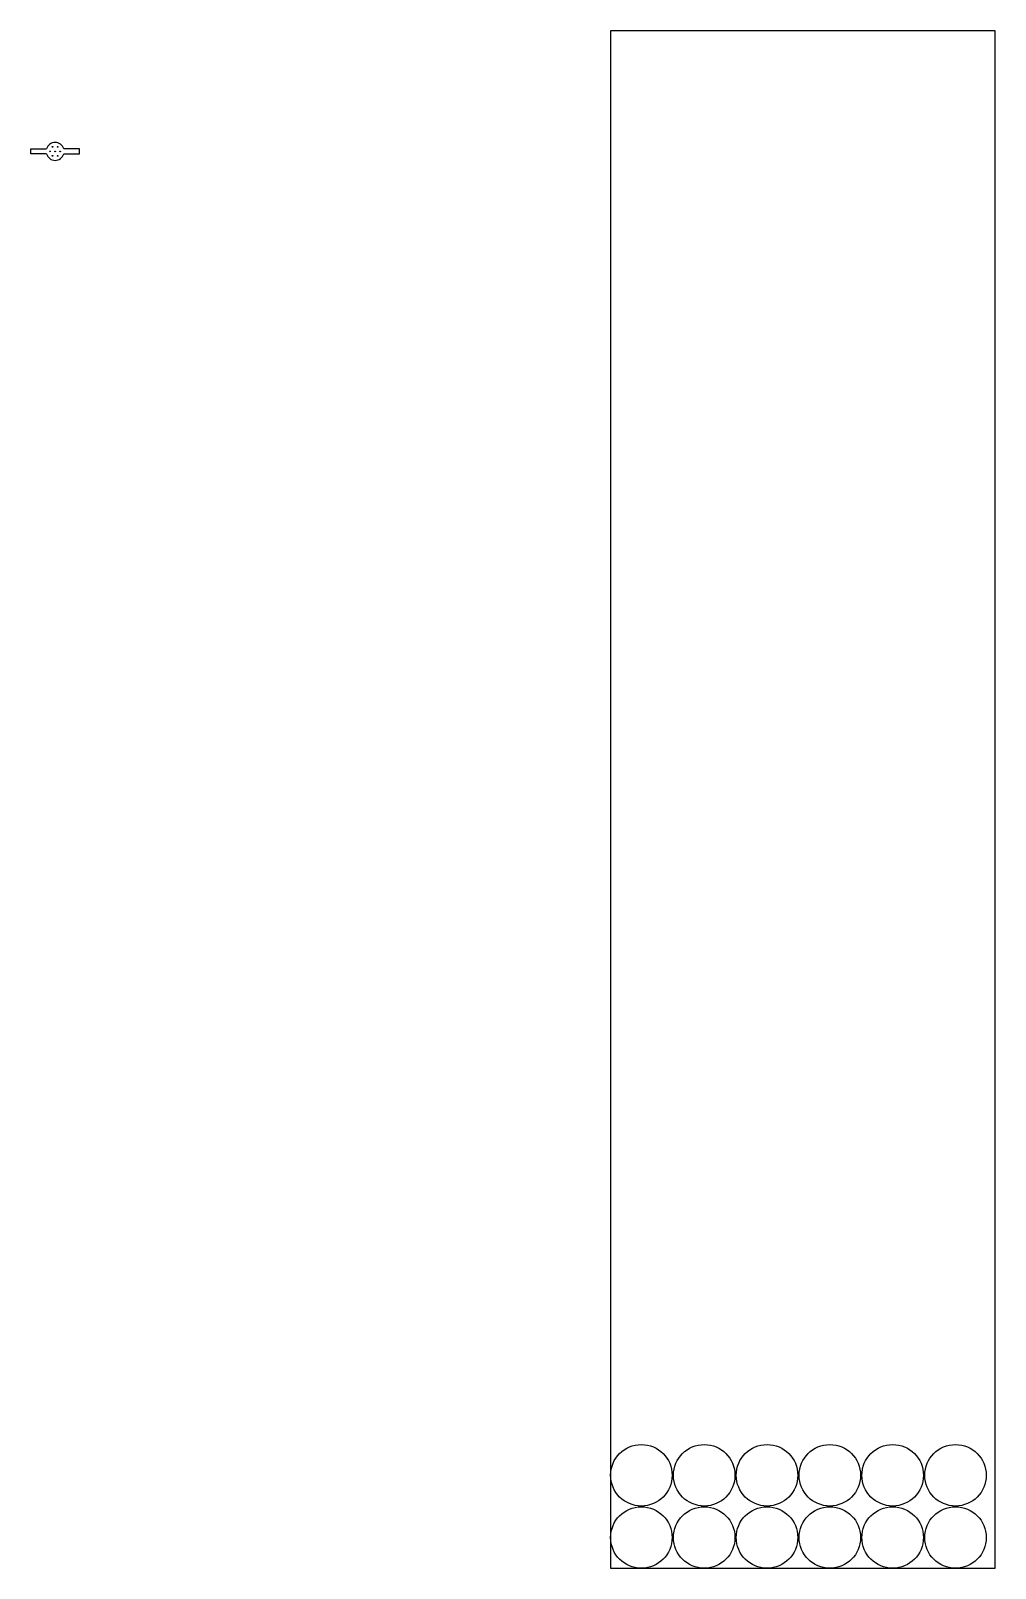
# Model space of a CAD drawing. Header units: millimetres. Extents: x 978 to 4739, y -4983 to 1017.
import ezdxf

# ---------------------------------------------------------------- set-up
doc = ezdxf.new("R2010")
doc.units = ezdxf.units.MM

msp = doc.modelspace()

# ---------------------------------------------------------------- linework, layer by layer
for p, q in [((977.7, 556.5), (1039.1, 556.5)), ((977.7, 536.5), (977.7, 556.5)), ((1167.7, 556.5), (1106.2, 556.5)), ((1167.7, 536.5), (1167.7, 556.5)), ((1039.1, 536.5), (977.7, 536.5)), ((1106.2, 536.5), (1167.7, 536.5))]:
    msp.add_line(p, q)
msp.add_lwpolyline([(4739.1, 1017.3), (3239.1, 1017.3), (3239.1, -4982.7), (4739.1, -4982.7)], close=True)
for centre, radius in [((1052.7, 546.5), 1.5), ((1062.7, 563.9), 1.5), ((1072.7, 546.5), 1.5), ((1082.7, 563.9), 1.5), ((1092.7, 546.5), 1.5), ((1062.7, 529.2), 1.5), ((1082.7, 529.2), 1.5), ((3359.1, -4619.9), 120), ((3604.1, -4619.9), 120), ((3849.1, -4619.9), 120), ((4094.1, -4619.9), 120), ((4339.1, -4619.9), 120), ((4584.1, -4619.9), 120), ((3359.1, -4862.7), 120), ((3604.1, -4862.7), 120), ((3849.1, -4862.7), 120), ((4094.1, -4862.7), 120), ((4339.1, -4862.7), 120), ((4584.1, -4862.7), 120)]:
    msp.add_circle(centre, radius)
for start, end in [(16.60155, 163.39845), (196.60155, 343.39845)]:
    msp.add_arc((1072.7, 546.5), 35, start, end)

doc.saveas('drawing.dxf')
